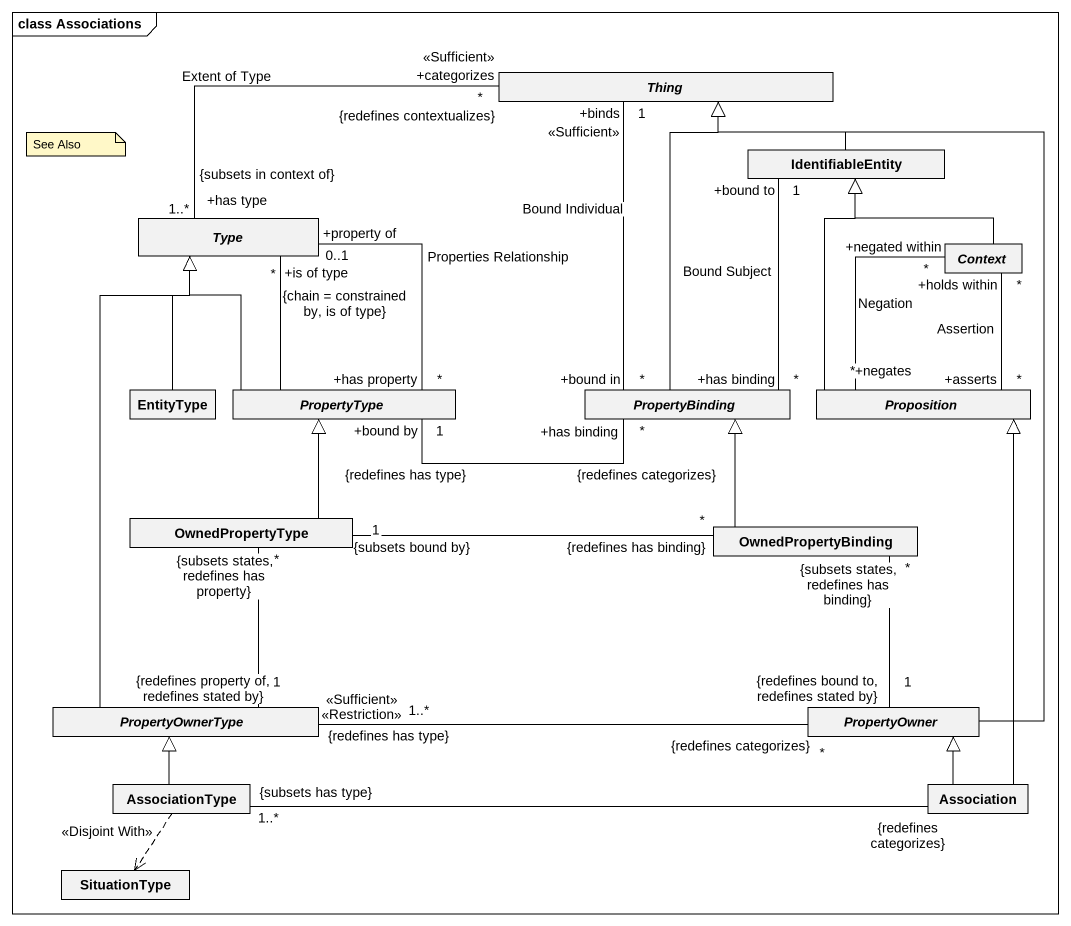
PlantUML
@startuml
mainframe class Associations
hide circle
hide empty members
abstract class Thing
class IdentifiableEntity
abstract class Type
abstract class Context
class EntityType
abstract class PropertyType
abstract class PropertyBinding
abstract class Proposition
class OwnedPropertyType
class OwnedPropertyBinding
abstract class PropertyOwnerType
abstract class PropertyOwner
class AssociationType
class Association
class SituationType
IdentifiableEntity -left-|> Thing
IdentifiableEntity "+bound to\n1" -- "+has binding\n*" PropertyBinding : Bound Subject
Type "+has type\n1..*\n{subsets in context of}" -right- "+categorizes\n*\n{redefines contextualizes}\n<<Sufficient>>" Thing : Extent of Type
Type "+property of\n0..1" -- "+has property\n*" PropertyType : Properties Relationship
Context -up-|> IdentifiableEntity
Context "+holds within\n*" -- "+asserts\n*" Proposition : Assertion
Context "+negated within\n*" -- "+negates\n*" Proposition : Negation
EntityType -up-|> Type
PropertyType -up- "+is of type\n*\n{chain = constrained by, is of type}" Type
PropertyType -up-|> Type
PropertyType "+bound by\n1\n{redefines has type}" -right- "+has binding\n*\n{redefines categorizes}" PropertyBinding
PropertyBinding -up-|> Thing
PropertyBinding "+bound in\n*" -up- "+binds\n1\n<<Sufficient>>" Thing : Bound Individual
Proposition -up-|> IdentifiableEntity
OwnedPropertyType -up-|> PropertyType
OwnedPropertyBinding -up-|> PropertyBinding
OwnedPropertyBinding "{redefines has binding}\n*" -left- "{subsets bound by}\n1" OwnedPropertyType
PropertyOwnerType -up-|> Type
PropertyOwnerType "{redefines property of, redefines stated by}\n1" -up- "{subsets states, redefines has property}\n*" OwnedPropertyType
PropertyOwnerType "1..*\n{redefines has type}\n<<Sufficient>> <<Restriction>>" -right- "*\n{redefines categorizes}" PropertyOwner
PropertyOwner -up-|> Thing
PropertyOwner "{redefines bound to, redefines stated by}\n1" -up- "{subsets states, redefines has binding}\n*" OwnedPropertyBinding
AssociationType -up-|> PropertyOwnerType
AssociationType "{subsets has type}\n1..*" -right- "{redefines categorizes}" Association
AssociationType ..> SituationType : <<Disjoint With>>
Association -up-|> Proposition
Association -up-|> PropertyOwner
note as N1
  See Also
end note
@enduml
